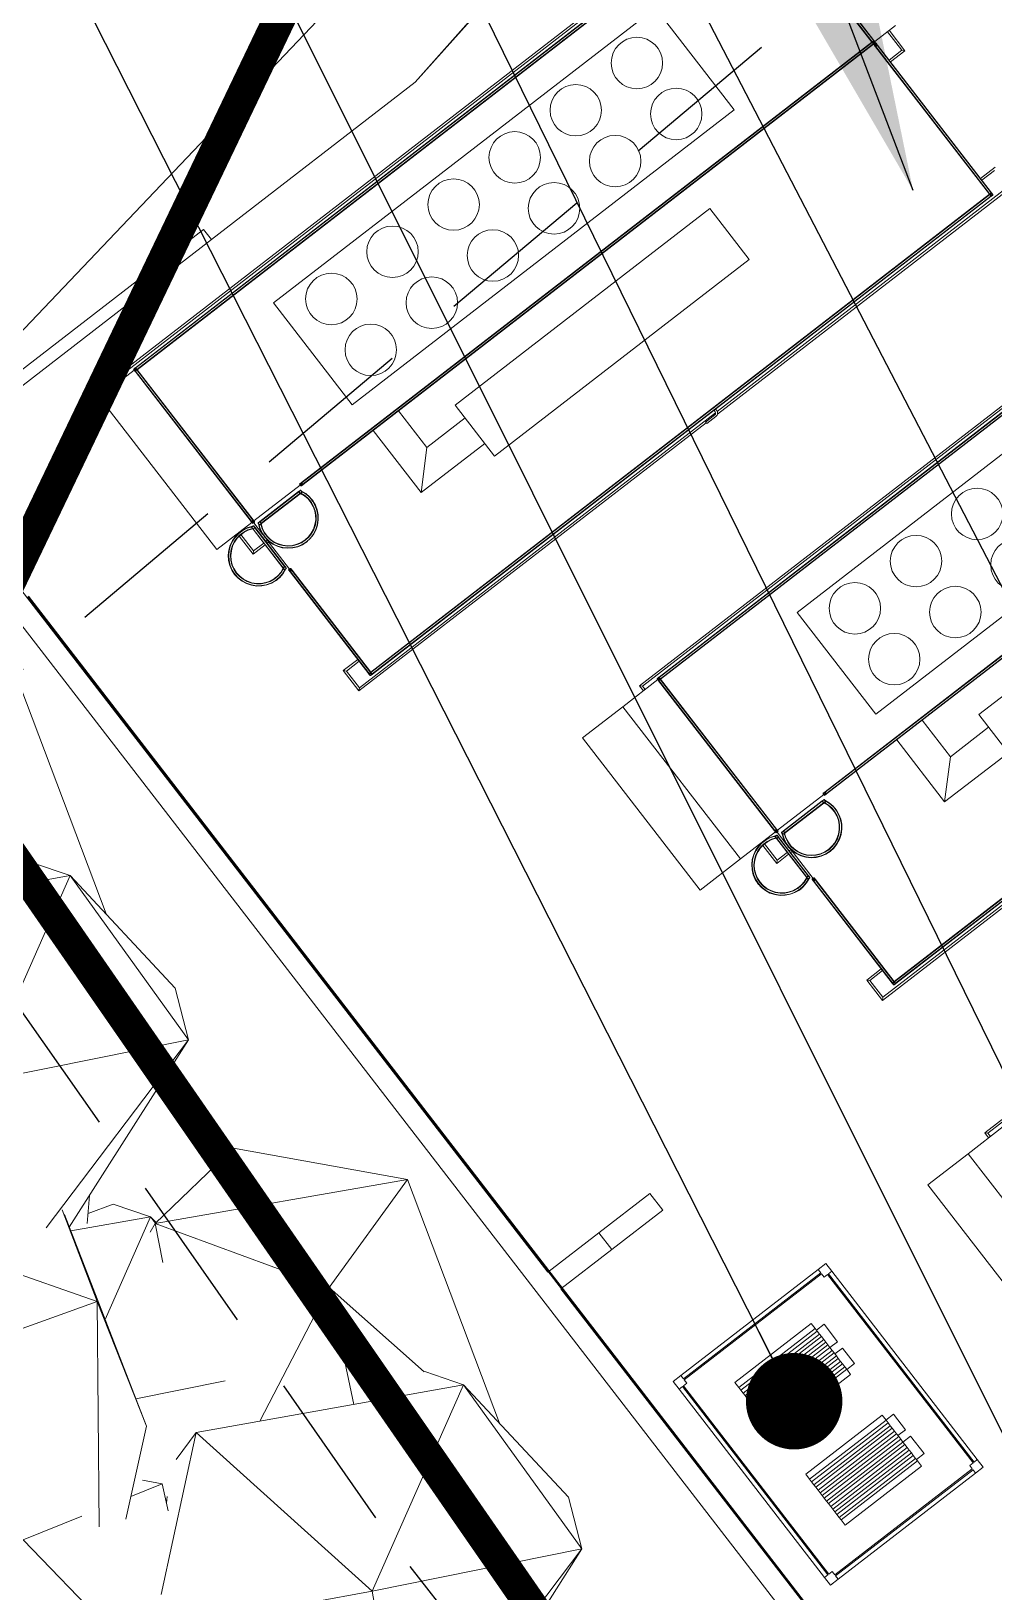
# Model space of a CAD drawing. Extents: x 380524 to 381571, y 430951 to 432014.
# Drawn here: x 380867.81 to 380882.77, y 431372.48 to 431396.74 of the extents above; entities that cross this region are included whole.
import ezdxf

# ---------------------------------------------------------------- set-up
doc = ezdxf.new("R2010")
doc.units = 0
doc.header["$LTSCALE"] = 5
doc.header["$MEASUREMENT"] = 0
doc.linetypes.add('DASHED', pattern=[0.75, 0.5, -0.25])
doc.layers.get('0').update_dxf_attribs({"linetype": 'CONTINUOUS'})
doc.layers.add('ETGAS BURNLEY BOUNDARY', color=1, linetype='CONTINUOUS', lineweight=50)
for name, color, linetype in [('G8010030', 8, 'CONTINUOUS'), ('G8010032', 8, 'DASHED'), ('PALIGLINIJA', 7, 'CONTINUOUS'), ('permit boundary', 80, 'CONTINUOUS')]:
    doc.layers.add(name, color=color, linetype=linetype)
doc.styles.get("Standard").update_dxf_attribs({"font": 'SIMPLEX.SHX'})
doc.dimstyles.new('SLDDIMSTYLE2', dxfattribs={"dimtxt": 0, "dimasz": 3.5, "dimexe": 0, "dimexo": 0.0625, "dimgap": 0, "dimtad": 0, "dimtih": 1, "dimtoh": 1, "dimdec": 0, "dimrnd": 1e-09, "dimzin": 0, "dimdsep": 46, "dimtxsty": 'Standard', "dimsah": 1, "dimcen": 0.09, "dimadec": 0, "dimazin": 0, "dimtfac": 3.5, "dimtdec": 0, "dimtofl": 0, "dimtmove": 0, "dimatfit": 3, "dimfxl": 1, "dimfrac": 2, "dimtolj": 1, "dimtzin": 0, "dimarcsym": 0})
doc.dimstyles.new('SLDDIMSTYLE3', dxfattribs={"dimtxt": 0, "dimasz": 1.5, "dimexe": 0, "dimexo": 0.0625, "dimgap": 0, "dimtad": 0, "dimtih": 1, "dimtoh": 1, "dimdec": 0, "dimrnd": 1e-09, "dimzin": 0, "dimdsep": 46, "dimtxsty": 'Standard', "dimblk1": 'DOT', "dimblk2": 'DOT', "dimsah": 1, "dimcen": 0.09, "dimadec": 0, "dimazin": 0, "dimtfac": 1.5, "dimtdec": 0, "dimtofl": 0, "dimtmove": 0, "dimatfit": 3, "dimldrblk": 'DOT', "dimfxl": 1, "dimfrac": 2, "dimtolj": 1, "dimtzin": 0, "dimarcsym": 0})

# ---------------------------------------------------------------- blocks, each defined once
blk = doc.blocks.new('_DOT')
at = {"color": 0, "linetype": 'ByBlock', "lineweight": -2}
blk.add_line((-0.5, 0), (-1, 0), dxfattribs=at)
at = {"color": 0, "linetype": 'ByBlock', "const_width": 0.5}
blk.add_lwpolyline([(-0.25, 0, 1), (0.25, 0, 1)], format="xyb", close=True, dxfattribs=at)

msp = doc.modelspace()

# ---------------------------------------------------------------- linework, layer by layer
at = {"color": 7, "linetype": 'Continuous', "lineweight": 15}
for p, q in [((380879.857, 431402.791), (380873.773, 431395.944)), ((380879.871, 431402.773), (380873.773, 431395.944)), ((380869.123, 431391.373), (380879.254, 431399.197)), ((380879.247, 431399.148), (380869.172, 431391.367)), ((380879.046, 431398.936), (380869.429, 431391.508)), ((380879.05, 431398.931), (380869.432, 431391.503)), ((380879.067, 431398.909), (380869.45, 431391.481)), ((380879.071, 431398.904), (380869.453, 431391.476)), ((380880.874, 431396.57), (380879.071, 431398.904)), ((380880.879, 431396.573), (380879.075, 431398.908)), ((380880.901, 431396.59), (380879.097, 431398.925)), ((380880.905, 431396.594), (380879.102, 431398.929)), ((380877.509, 431397.098), (380871.573, 431392.514)), ((380878.732, 431395.515), (380877.509, 431397.098)), ((380880.918, 431396.578), (380881.24, 431396.828)), ((380872.008, 431389.722), (380880.874, 431396.57)), ((380872.012, 431389.717), (380880.877, 431396.565)), ((380880.879, 431396.573), (380880.874, 431396.57)), ((380880.874, 431396.57), (380880.877, 431396.565)), ((380880.877, 431396.565), (380880.895, 431396.543)), ((380880.901, 431396.59), (380880.879, 431396.573)), ((380880.88, 431396.571), (380880.903, 431396.588)), ((380880.897, 431396.545), (380880.88, 431396.567)), ((380880.888, 431396.556), (380880.902, 431396.566)), ((380880.902, 431396.566), (380880.891, 431396.579)), ((380880.905, 431396.594), (380880.901, 431396.59)), ((380880.923, 431396.561), (380880.901, 431396.544)), ((380880.902, 431396.566), (380880.915, 431396.576)), ((380880.912, 431396.553), (380880.902, 431396.566)), ((380880.925, 431396.559), (380880.903, 431396.542)), ((380880.907, 431396.588), (380880.924, 431396.565)), ((380880.909, 431396.589), (380880.926, 431396.567)), ((380880.931, 431396.551), (380880.909, 431396.534)), ((380880.92, 431396.542), (380880.914, 431396.55)), ((380880.957, 431396.528), (380880.94, 431396.55)), ((380881.338, 431396.442), (380881.115, 431396.73)), ((380881.142, 431396.752), (380881.387, 431396.435)), ((380872.029, 431389.695), (380880.895, 431396.543)), ((380872.033, 431389.691), (380880.898, 431396.538)), ((380880.895, 431396.543), (380880.898, 431396.538)), ((380880.908, 431396.525), (380880.925, 431396.503)), ((380880.91, 431396.527), (380880.928, 431396.505)), ((380880.933, 431396.548), (380880.911, 431396.531)), ((380880.943, 431396.513), (380880.922, 431396.54)), ((380880.929, 431396.498), (380880.934, 431396.502)), ((380882.701, 431394.203), (380880.929, 431396.498)), ((380880.932, 431396.504), (380880.954, 431396.522)), ((380880.934, 431396.502), (380880.956, 431396.519)), ((380882.706, 431394.207), (380880.934, 431396.502)), ((380880.954, 431396.526), (380880.937, 431396.548)), ((380880.956, 431396.519), (380880.96, 431396.523)), ((380882.728, 431394.224), (380880.956, 431396.519)), ((380882.733, 431394.228), (380880.96, 431396.523)), ((380881.141, 431396.289), (380881.338, 431396.442)), ((380881.387, 431396.435), (380881.162, 431396.262)), ((380881.338, 431396.442), (380881.387, 431396.435)), ((380873.773, 431395.944), (380870.608, 431393.499)), ((380872.796, 431390.931), (380878.732, 431395.515)), ((380882.562, 431394.449), (380882.787, 431394.623)), ((380877.26, 431386.564), (380887.391, 431394.388)), ((380882.78, 431394.574), (380882.583, 431394.422)), ((380873.084, 431386.775), (380882.701, 431394.203)), ((380873.088, 431386.77), (380882.705, 431394.199)), ((380873.105, 431386.748), (380882.722, 431394.176)), ((380873.109, 431386.743), (380882.726, 431394.172)), ((380887.384, 431394.339), (380877.309, 431386.558)), ((380887.183, 431394.127), (380877.566, 431386.699)), ((380878.47, 431390.827), (380882.982, 431394.313)), ((380883.031, 431394.306), (380878.474, 431390.786)), ((380882.706, 431394.207), (380882.701, 431394.203)), ((380882.701, 431394.203), (380882.705, 431394.199)), ((380882.705, 431394.199), (380882.722, 431394.176)), ((380882.728, 431394.224), (380882.706, 431394.207)), ((380882.708, 431394.205), (380882.73, 431394.222)), ((380882.725, 431394.178), (380882.708, 431394.2)), ((380882.716, 431394.189), (380882.73, 431394.2)), ((380882.73, 431394.2), (380882.719, 431394.213)), ((380882.722, 431394.176), (380882.726, 431394.172)), ((380882.733, 431394.228), (380882.728, 431394.224)), ((380882.751, 431394.195), (380882.729, 431394.178)), ((380882.753, 431394.192), (380882.731, 431394.175)), ((380882.734, 431394.221), (380882.752, 431394.199)), ((380882.737, 431394.223), (380882.754, 431394.201)), ((380878.355, 431393.98), (380874.398, 431390.924)), ((380887.187, 431394.122), (380877.569, 431386.694)), ((380887.204, 431394.1), (380877.586, 431386.672)), ((380887.207, 431394.095), (380877.59, 431386.667)), ((380878.355, 431393.98), (380878.967, 431393.189)), ((380870.485, 431393.657), (380866.789, 431390.802)), ((380870.608, 431393.499), (380870.485, 431393.657)), ((380866.912, 431390.644), (380870.608, 431393.499)), ((380875.01, 431390.132), (380878.967, 431393.189)), ((380871.573, 431392.514), (380872.796, 431390.931)), ((380885.646, 431392.289), (380879.71, 431387.704)), ((380880.145, 431384.913), (380889.011, 431391.76)), ((380880.149, 431384.908), (380889.014, 431391.756)), ((380880.166, 431384.886), (380889.031, 431391.733)), ((380880.17, 431384.881), (380889.035, 431391.729)), ((380868.865, 431391.047), (380869.409, 431391.468)), ((380869.418, 431391.456), (380869.401, 431391.479)), ((380869.402, 431391.487), (380869.424, 431391.504)), ((380869.42, 431391.458), (380869.403, 431391.48)), ((380869.404, 431391.485), (380869.426, 431391.502)), ((380869.412, 431391.469), (380869.425, 431391.48)), ((380869.422, 431391.452), (380869.426, 431391.455)), ((380869.447, 431391.475), (380869.424, 431391.458)), ((380869.439, 431391.49), (380869.425, 431391.48)), ((380869.425, 431391.48), (380869.436, 431391.466)), ((380869.426, 431391.455), (380869.448, 431391.473)), ((380869.426, 431391.455), (380871.23, 431389.121)), ((380869.432, 431391.503), (380869.429, 431391.508)), ((380869.43, 431391.501), (380869.447, 431391.479)), ((380869.45, 431391.481), (380869.432, 431391.503)), ((380869.448, 431391.473), (380869.453, 431391.476)), ((380869.448, 431391.473), (380871.252, 431389.138)), ((380869.453, 431391.476), (380869.45, 431391.481)), ((380869.453, 431391.476), (380871.256, 431389.141)), ((380869.123, 431391.373), (380869.172, 431391.367)), ((380869.185, 431391.294), (380869.123, 431391.373)), ((380869.172, 431391.367), (380869.212, 431391.315)), ((380869.422, 431391.452), (380871.225, 431389.117)), ((380870.693, 431388.681), (380868.865, 431391.047)), ((380872.907, 431386.531), (380878.445, 431390.808)), ((380873.958, 431390.267), (380873.517, 431390.837)), ((380874.398, 431390.924), (380875.01, 431390.132)), ((380878.289, 431390.663), (380878.432, 431390.773)), ((380878.45, 431390.749), (380878.308, 431390.639)), ((380878.438, 431390.822), (380878.42, 431390.846)), ((380878.444, 431390.864), (380878.462, 431390.84)), ((380878.299, 431390.651), (380872.901, 431386.482)), ((380873.122, 431390.532), (380873.867, 431389.566)), ((380874.551, 431390.726), (380873.958, 431390.267)), ((380878.308, 431390.639), (380878.289, 431390.663)), ((380880.933, 431386.121), (380886.868, 431390.706)), ((380873.867, 431389.566), (380874.857, 431390.33)), ((380873.867, 431389.566), (380873.958, 431390.267)), ((380875.839, 431377.449), (380866.12, 431390.033)), ((380865.737, 431389.989), (380905.531, 431338.468)), ((380871.269, 431389.126), (380871.989, 431389.682)), ((380871.963, 431389.581), (380871.361, 431389.116)), ((380871.966, 431389.576), (380871.365, 431389.112)), ((380871.984, 431389.554), (380871.382, 431389.089)), ((380871.987, 431389.549), (380871.386, 431389.085)), ((380871.963, 431389.581), (380871.966, 431389.576)), ((380871.966, 431389.576), (380871.984, 431389.554)), ((380871.99, 431389.602), (380871.967, 431389.585)), ((380871.991, 431389.599), (380871.969, 431389.582)), ((380871.969, 431389.578), (380871.986, 431389.556)), ((380871.98, 431389.693), (380871.997, 431389.671)), ((380872.004, 431389.719), (380871.981, 431389.701)), ((380872.005, 431389.716), (380871.983, 431389.699)), ((380871.983, 431389.695), (380872, 431389.673)), ((380871.984, 431389.554), (380871.987, 431389.549)), ((380871.99, 431389.555), (380872.012, 431389.572)), ((380871.991, 431389.684), (380872.018, 431389.705)), ((380871.992, 431389.553), (380872.014, 431389.57)), ((380872.013, 431389.577), (380871.996, 431389.599)), ((380872.015, 431389.578), (380871.998, 431389.601)), ((380871.998, 431389.558), (380872.019, 431389.574)), ((380872.004, 431389.672), (380872.026, 431389.689)), ((380872.006, 431389.67), (380872.028, 431389.687)), ((380872.012, 431389.717), (380872.008, 431389.722)), ((380872.027, 431389.693), (380872.01, 431389.716)), ((380872.029, 431389.695), (380872.012, 431389.717)), ((380872.019, 431389.574), (380872.012, 431389.582)), ((380872.033, 431389.691), (380872.029, 431389.695)), ((380872.138, 431389.435), (380872.143, 431389.43)), ((380872.17, 431389.46), (380872.166, 431389.465)), ((380872.183, 431389.443), (380872.174, 431389.454)), ((380881.221, 431381.966), (380890.838, 431389.394)), ((380881.225, 431381.961), (380890.842, 431389.389)), ((380881.242, 431381.939), (380890.859, 431389.367)), ((380881.245, 431381.934), (380890.863, 431389.362)), ((380870.693, 431388.681), (380871.237, 431389.101)), ((380871.23, 431389.121), (380871.225, 431389.117)), ((380871.228, 431389.112), (380871.246, 431389.09)), ((380871.252, 431389.138), (380871.23, 431389.121)), ((380871.239, 431389.035), (380871.23, 431389.028)), ((380871.254, 431389.135), (380871.231, 431389.118)), ((380871.231, 431389.114), (380871.248, 431389.092)), ((380871.257, 431389.049), (380871.235, 431389.032)), ((380871.259, 431389.047), (380871.237, 431389.03)), ((380871.239, 431389.103), (380871.253, 431389.113)), ((380871.242, 431389.127), (380871.253, 431389.113)), ((380871.256, 431389.141), (380871.252, 431389.138)), ((380871.252, 431389.091), (380871.274, 431389.109)), ((380871.253, 431389.113), (380871.266, 431389.124)), ((380871.253, 431389.113), (380871.263, 431389.1)), ((380871.254, 431389.089), (380871.276, 431389.106)), ((380871.275, 431389.113), (380871.258, 431389.135)), ((380871.277, 431389.115), (380871.26, 431389.137)), ((380871.28, 431389.024), (380871.263, 431389.046)), ((380871.265, 431389.098), (380871.401, 431388.922)), ((380871.283, 431389.026), (380871.265, 431389.048)), ((380871.333, 431389.087), (380871.35, 431389.065)), ((380871.356, 431389.113), (380871.334, 431389.096)), ((380871.358, 431389.11), (380871.336, 431389.093)), ((380871.336, 431389.089), (380871.353, 431389.067)), ((380871.347, 431389.069), (380871.354, 431389.06)), ((380871.354, 431389.06), (380871.374, 431389.076)), ((380871.357, 431389.066), (380871.379, 431389.083)), ((380871.359, 431389.064), (380871.381, 431389.081)), ((380871.365, 431389.112), (380871.361, 431389.116)), ((380871.38, 431389.088), (380871.363, 431389.11)), ((380871.382, 431389.089), (380871.365, 431389.112)), ((380871.386, 431389.085), (380871.382, 431389.089)), ((380886.492, 431389.171), (380882.535, 431386.115)), ((380871.016, 431388.923), (380871.012, 431388.928)), ((380871.04, 431388.949), (380871.042, 431388.946)), ((380871.257, 431388.611), (380871.04, 431388.891)), ((380871.041, 431388.945), (380871.063, 431388.963)), ((380871.067, 431388.914), (380871.263, 431388.66)), ((380871.23, 431389.028), (380871.246, 431389.008)), ((380871.234, 431389.024), (380871.251, 431389.001)), ((380871.236, 431389.025), (380871.253, 431389.003)), ((380871.255, 431388.997), (380871.259, 431389)), ((380871.719, 431388.395), (380871.255, 431388.997)), ((380871.258, 431389.003), (380871.28, 431389.02)), ((380871.259, 431389), (380871.282, 431389.017)), ((380871.724, 431388.399), (380871.259, 431389)), ((380871.282, 431389.017), (380871.286, 431389.021)), ((380871.746, 431388.416), (380871.282, 431389.017)), ((380871.751, 431388.42), (380871.286, 431389.021)), ((380871.437, 431388.871), (380871.42, 431388.893)), ((380871.452, 431388.806), (380871.476, 431388.825)), ((380871.459, 431388.846), (380871.821, 431388.377)), ((380871.497, 431388.797), (380871.474, 431388.779)), ((380872.099, 431388.806), (380872.076, 431388.789)), ((380871.442, 431388.754), (380871.257, 431388.611)), ((380871.263, 431388.66), (380871.257, 431388.611)), ((380871.263, 431388.66), (380871.421, 431388.782)), ((380870.976, 431388.284), (380870.959, 431388.306)), ((380871.724, 431388.399), (380871.719, 431388.395)), ((380871.723, 431388.39), (380871.74, 431388.368)), ((380871.746, 431388.416), (380871.724, 431388.399)), ((380871.725, 431388.392), (380871.742, 431388.37)), ((380871.748, 431388.414), (380871.726, 431388.396)), ((380871.728, 431388.384), (380871.744, 431388.363)), ((380871.744, 431388.363), (380871.752, 431388.37)), ((380871.751, 431388.42), (380871.746, 431388.416)), ((380871.747, 431388.369), (380871.769, 431388.387)), ((380871.748, 431388.367), (380871.771, 431388.384)), ((380871.769, 431388.391), (380871.752, 431388.413)), ((380871.772, 431388.393), (380871.755, 431388.415)), ((380871.809, 431388.36), (380871.826, 431388.338)), ((380871.832, 431388.386), (380871.81, 431388.369)), ((380871.834, 431388.384), (380871.812, 431388.366)), ((380871.812, 431388.362), (380871.829, 431388.34)), ((380871.823, 431388.375), (380871.844, 431388.348)), ((380871.83, 431388.334), (380871.835, 431388.337)), ((380871.83, 431388.334), (380873.052, 431386.751)), ((380871.833, 431388.34), (380871.855, 431388.357)), ((380871.835, 431388.337), (380871.857, 431388.354)), ((380871.835, 431388.337), (380873.057, 431386.754)), ((380871.856, 431388.361), (380871.838, 431388.383)), ((380871.858, 431388.363), (380871.841, 431388.385)), ((380871.857, 431388.354), (380871.862, 431388.358)), ((380871.857, 431388.354), (380873.079, 431386.771)), ((380871.862, 431388.358), (380873.084, 431386.775)), ((380871.605, 431388.244), (380871.6, 431388.24)), ((380871.613, 431388.199), (380871.624, 431388.208)), ((380871.63, 431388.212), (380871.635, 431388.216)), ((380879.71, 431387.704), (380880.933, 431386.121)), ((380882.627, 431379.615), (380892.757, 431387.439)), ((380892.751, 431387.39), (380882.676, 431379.609)), ((380872.657, 431386.799), (380872.881, 431386.972)), ((380872.903, 431386.945), (380872.706, 431386.792)), ((380868.97, 431383.016), (380867.541, 431386.804)), ((380872.657, 431386.799), (380872.706, 431386.792)), ((380872.901, 431386.482), (380872.657, 431386.799)), ((380872.706, 431386.792), (380872.907, 431386.531)), ((380873.057, 431386.754), (380873.052, 431386.751)), ((380873.073, 431386.724), (380873.056, 431386.746)), ((380873.079, 431386.771), (380873.057, 431386.754)), ((380873.076, 431386.726), (380873.058, 431386.748)), ((380873.059, 431386.752), (380873.081, 431386.769)), ((380873.07, 431386.761), (380873.081, 431386.747)), ((380873.084, 431386.775), (380873.079, 431386.771)), ((380873.102, 431386.742), (380873.08, 431386.725)), ((380873.081, 431386.747), (380873.094, 431386.757)), ((380873.104, 431386.74), (380873.082, 431386.723)), ((380873.088, 431386.77), (380873.084, 431386.775)), ((380873.085, 431386.769), (380873.103, 431386.746)), ((380873.105, 431386.748), (380873.088, 431386.77)), ((380873.109, 431386.743), (380873.105, 431386.748)), ((380877.002, 431386.238), (380877.546, 431386.658)), ((380877.555, 431386.647), (380877.538, 431386.669)), ((380877.539, 431386.678), (380877.561, 431386.695)), ((380877.557, 431386.649), (380877.54, 431386.671)), ((380877.541, 431386.675), (380877.563, 431386.693)), ((380877.549, 431386.66), (380877.562, 431386.671)), ((380877.558, 431386.642), (380877.563, 431386.646)), ((380877.558, 431386.642), (380879.362, 431384.308)), ((380877.584, 431386.666), (380877.561, 431386.649)), ((380877.575, 431386.681), (380877.562, 431386.671)), ((380877.562, 431386.671), (380877.572, 431386.657)), ((380877.563, 431386.646), (380877.585, 431386.663)), ((380877.563, 431386.646), (380879.366, 431384.311)), ((380877.569, 431386.694), (380877.566, 431386.699)), ((380877.567, 431386.692), (380877.584, 431386.67)), ((380877.586, 431386.672), (380877.569, 431386.694)), ((380877.585, 431386.663), (380877.59, 431386.667)), ((380877.585, 431386.663), (380879.389, 431384.329)), ((380877.59, 431386.667), (380877.586, 431386.672)), ((380877.59, 431386.667), (380879.393, 431384.332)), ((380872.907, 431386.531), (380872.901, 431386.482)), ((380877.26, 431386.564), (380877.309, 431386.558)), ((380877.321, 431386.485), (380877.26, 431386.564)), ((380877.309, 431386.558), (380877.349, 431386.506)), ((380876.375, 431385.754), (380877.002, 431386.238)), ((380878.83, 431383.872), (380877.002, 431386.238)), ((380881.044, 431381.722), (380886.582, 431385.999)), ((380882.094, 431385.458), (380881.654, 431386.028)), ((380882.688, 431385.917), (380882.094, 431385.458)), ((380882.535, 431386.115), (380883.146, 431385.323)), ((380878.203, 431383.387), (380876.375, 431385.754)), ((380886.435, 431385.842), (380881.038, 431381.673)), ((380881.259, 431385.722), (380882.004, 431384.757)), ((380882.004, 431384.757), (380882.994, 431385.521)), ((380882.004, 431384.757), (380882.094, 431385.458)), ((380880.14, 431384.909), (380880.118, 431384.892)), ((380880.142, 431384.907), (380880.12, 431384.89)), ((380880.149, 431384.908), (380880.145, 431384.913)), ((380880.164, 431384.884), (380880.146, 431384.906)), ((380880.166, 431384.886), (380880.149, 431384.908)), ((380879.406, 431384.316), (380880.126, 431384.873)), ((380880.1, 431384.772), (380879.498, 431384.307)), ((380880.103, 431384.767), (380879.502, 431384.302)), ((380880.12, 431384.745), (380879.519, 431384.28)), ((380880.124, 431384.74), (380879.523, 431384.275)), ((380880.1, 431384.772), (380880.103, 431384.767)), ((380880.103, 431384.767), (380880.12, 431384.745)), ((380880.127, 431384.792), (380880.104, 431384.775)), ((380880.128, 431384.79), (380880.106, 431384.773)), ((380880.106, 431384.769), (380880.123, 431384.747)), ((380880.117, 431384.884), (380880.134, 431384.862)), ((380880.12, 431384.886), (380880.137, 431384.863)), ((380880.12, 431384.745), (380880.124, 431384.74)), ((380880.127, 431384.746), (380880.149, 431384.763)), ((380880.128, 431384.875), (380880.155, 431384.895)), ((380880.129, 431384.744), (380880.151, 431384.761)), ((380880.15, 431384.767), (380880.133, 431384.789)), ((380880.152, 431384.769), (380880.135, 431384.791)), ((380880.135, 431384.749), (380880.156, 431384.764)), ((380880.141, 431384.863), (380880.163, 431384.88)), ((380880.143, 431384.861), (380880.165, 431384.878)), ((380880.156, 431384.764), (380880.149, 431384.773)), ((380880.17, 431384.881), (380880.166, 431384.886)), ((380880.275, 431384.626), (380880.28, 431384.62)), ((380880.307, 431384.651), (380880.303, 431384.656)), ((380880.32, 431384.634), (380880.311, 431384.645)), ((380878.83, 431383.872), (380879.374, 431384.292)), ((380879.366, 431384.311), (380879.362, 431384.308)), ((380879.365, 431384.303), (380879.382, 431384.281)), ((380879.389, 431384.329), (380879.366, 431384.311)), ((380879.376, 431384.226), (380879.367, 431384.219)), ((380879.367, 431384.219), (380879.383, 431384.199)), ((380879.39, 431384.326), (380879.368, 431384.309)), ((380879.368, 431384.305), (380879.385, 431384.283)), ((380879.371, 431384.214), (380879.388, 431384.192)), ((380879.394, 431384.24), (380879.372, 431384.223)), ((380879.373, 431384.216), (380879.39, 431384.194)), ((380879.396, 431384.237), (380879.374, 431384.22)), ((380879.376, 431384.294), (380879.39, 431384.304)), ((380879.379, 431384.318), (380879.39, 431384.304)), ((380879.393, 431384.332), (380879.389, 431384.329)), ((380879.389, 431384.282), (380879.411, 431384.299)), ((380879.39, 431384.304), (380879.403, 431384.315)), ((380879.39, 431384.304), (380879.4, 431384.291)), ((380879.391, 431384.28), (380879.413, 431384.297)), ((380879.392, 431384.187), (380879.396, 431384.191)), ((380879.856, 431383.586), (380879.392, 431384.187)), ((380879.394, 431384.193), (380879.417, 431384.211)), ((380879.412, 431384.304), (380879.395, 431384.326)), ((380879.396, 431384.191), (380879.418, 431384.208)), ((380879.861, 431383.59), (380879.396, 431384.191)), ((380879.414, 431384.305), (380879.397, 431384.327)), ((380879.417, 431384.215), (380879.4, 431384.237)), ((380879.402, 431384.288), (380879.538, 431384.112)), ((380879.42, 431384.217), (380879.402, 431384.239)), ((380879.418, 431384.208), (380879.423, 431384.212)), ((380879.883, 431383.607), (380879.418, 431384.208)), ((380879.888, 431383.61), (380879.423, 431384.212)), ((380879.47, 431384.278), (380879.487, 431384.256)), ((380879.493, 431384.303), (380879.471, 431384.286)), ((380879.495, 431384.301), (380879.473, 431384.284)), ((380879.473, 431384.28), (380879.49, 431384.258)), ((380879.484, 431384.26), (380879.491, 431384.251)), ((380879.491, 431384.251), (380879.511, 431384.267)), ((380879.494, 431384.257), (380879.516, 431384.274)), ((380879.496, 431384.255), (380879.518, 431384.272)), ((380879.502, 431384.302), (380879.498, 431384.307)), ((380879.517, 431384.278), (380879.499, 431384.3)), ((380879.519, 431384.28), (380879.502, 431384.302)), ((380879.523, 431384.275), (380879.519, 431384.28)), ((380879.153, 431384.114), (380879.149, 431384.118)), ((380879.177, 431384.14), (380879.179, 431384.137)), ((380879.394, 431383.802), (380879.177, 431384.082)), ((380879.178, 431384.136), (380879.2, 431384.153)), ((380879.204, 431384.105), (380879.4, 431383.851)), ((380879.579, 431383.945), (380879.394, 431383.802)), ((380879.4, 431383.851), (380879.557, 431383.973)), ((380879.574, 431384.062), (380879.557, 431384.084)), ((380879.589, 431383.997), (380879.613, 431384.015)), ((380879.596, 431384.037), (380879.958, 431383.568)), ((380879.634, 431383.988), (380879.611, 431383.969)), ((380880.236, 431383.997), (380880.213, 431383.98)), ((380867.811, 431383.815), (380868.414, 431383.612)), ((380878.203, 431383.387), (380878.83, 431383.872)), ((380879.4, 431383.851), (380879.394, 431383.802)), ((380868.414, 431383.612), (380864.261, 431382.868)), ((380868.414, 431383.612), (380866.993, 431380.403)), ((380868.414, 431383.612), (380870.254, 431381.058)), ((380870.046, 431381.864), (380868.414, 431383.612)), ((380879.113, 431383.474), (380879.096, 431383.497)), ((380879.861, 431383.59), (380879.856, 431383.586)), ((380879.86, 431383.581), (380879.877, 431383.559)), ((380879.883, 431383.607), (380879.861, 431383.59)), ((380879.862, 431383.583), (380879.879, 431383.561)), ((380879.885, 431383.604), (380879.863, 431383.587)), ((380879.865, 431383.575), (380879.881, 431383.554)), ((380879.881, 431383.554), (380879.889, 431383.561)), ((380879.888, 431383.61), (380879.883, 431383.607)), ((380879.883, 431383.56), (380879.906, 431383.577)), ((380879.885, 431383.558), (380879.907, 431383.575)), ((380879.906, 431383.582), (380879.889, 431383.604)), ((380879.909, 431383.583), (380879.891, 431383.606)), ((380879.946, 431383.551), (380879.963, 431383.529)), ((380879.969, 431383.577), (380879.947, 431383.56)), ((380879.948, 431383.553), (380879.966, 431383.531)), ((380879.971, 431383.574), (380879.949, 431383.557)), ((380879.96, 431383.566), (380879.981, 431383.539)), ((380879.967, 431383.524), (380879.972, 431383.528)), ((380879.967, 431383.524), (380881.189, 431381.941)), ((380879.97, 431383.53), (380879.992, 431383.547)), ((380879.972, 431383.528), (380879.994, 431383.545)), ((380879.972, 431383.528), (380881.194, 431381.945)), ((380879.992, 431383.552), (380879.975, 431383.574)), ((380879.995, 431383.553), (380879.978, 431383.576)), ((380879.994, 431383.545), (380879.999, 431383.549)), ((380879.994, 431383.545), (380881.216, 431381.962)), ((380879.999, 431383.549), (380881.221, 431381.966)), ((380879.742, 431383.435), (380879.737, 431383.43)), ((380879.75, 431383.39), (380879.761, 431383.399)), ((380879.767, 431383.403), (380879.772, 431383.407)), ((380880.793, 431381.989), (380881.018, 431382.163)), ((380881.04, 431382.135), (380880.843, 431381.983)), ((380870.046, 431381.864), (380870.254, 431381.058)), ((380880.793, 431381.989), (380880.843, 431381.983)), ((380881.038, 431381.673), (380880.793, 431381.989)), ((380880.843, 431381.983), (380881.044, 431381.722)), ((380881.194, 431381.945), (380881.189, 431381.941)), ((380881.21, 431381.915), (380881.193, 431381.937)), ((380881.216, 431381.962), (380881.194, 431381.945)), ((380881.213, 431381.916), (380881.195, 431381.939)), ((380881.196, 431381.943), (380881.218, 431381.96)), ((380881.207, 431381.951), (380881.217, 431381.938)), ((380881.221, 431381.966), (380881.216, 431381.962)), ((380881.217, 431381.938), (380881.231, 431381.948)), ((380881.239, 431381.933), (380881.217, 431381.916)), ((380881.241, 431381.931), (380881.219, 431381.913)), ((380881.225, 431381.961), (380881.221, 431381.966)), ((380881.222, 431381.959), (380881.239, 431381.937)), ((380881.242, 431381.939), (380881.225, 431381.961)), ((380881.245, 431381.934), (380881.242, 431381.939)), ((380881.044, 431381.722), (380881.038, 431381.673)), ((380866.993, 431380.403), (380870.254, 431381.058)), ((380870.254, 431381.058), (380868.038, 431378.135)), ((380870.254, 431381.058), (380868.399, 431378.149)), ((380882.369, 431379.289), (380882.913, 431379.71)), ((380882.627, 431379.615), (380882.676, 431379.609)), ((380882.688, 431379.536), (380882.627, 431379.615)), ((380882.676, 431379.609), (380882.716, 431379.557)), ((380869.735, 431378.205), (380870.953, 431379.373)), ((380870.953, 431379.373), (380873.654, 431378.89)), ((380881.742, 431378.805), (380882.369, 431379.289)), ((380884.197, 431376.923), (380882.369, 431379.289)), ((380873.654, 431378.89), (380869.735, 431378.205)), ((380873.654, 431378.89), (380872.437, 431377.208)), ((380875.083, 431375.101), (380873.654, 431378.89)), ((380868.679, 431378.203), (380868.711, 431378.639)), ((380877.422, 431378.672), (380876.631, 431378.06)), ((380877.422, 431378.672), (380877.624, 431378.411)), ((380883.57, 431376.439), (380881.742, 431378.805)), ((380868.831, 431376.994), (380868.29, 431378.416)), ((380869.083, 431378.505), (380868.69, 431378.357)), ((380869.083, 431378.505), (380869.663, 431378.31)), ((380871.111, 431378.377), (380871.125, 431378.431)), ((380871.115, 431378.393), (380871.125, 431378.432)), ((380871.134, 431378.43), (380871.122, 431378.377)), ((380871.125, 431378.432), (380871.125, 431378.431)), ((380871.125, 431378.432), (380871.134, 431378.43)), ((380871.125, 431378.431), (380871.134, 431378.43)), ((380871.139, 431378.422), (380871.129, 431378.376)), ((380871.133, 431378.392), (380871.14, 431378.423)), ((380871.134, 431378.43), (380871.134, 431378.43)), ((380871.139, 431378.422), (380871.134, 431378.43)), ((380871.135, 431378.429), (380871.14, 431378.423)), ((380871.14, 431378.423), (380871.139, 431378.422)), ((380876.833, 431377.799), (380877.624, 431378.411)), ((380869.6, 431375.054), (380868.324, 431378.342)), ((380869.663, 431378.31), (380868.423, 431378.088)), ((380869.663, 431378.31), (380868.956, 431376.714)), ((380869.655, 431378.069), (380869.735, 431378.205)), ((380869.663, 431378.31), (380869.737, 431378.207)), ((380869.749, 431378.218), (380869.663, 431378.31)), ((380872.437, 431377.208), (380869.735, 431378.205)), ((380869.851, 431377.597), (380869.735, 431378.205)), ((380868.831, 431376.994), (380865.789, 431378.049)), ((380876.631, 431378.06), (380875.839, 431377.449)), ((380876.631, 431378.06), (380876.833, 431377.799)), ((380876.041, 431377.188), (380876.833, 431377.799)), ((380880.04, 431377.491), (380877.903, 431375.84)), ((380877.943, 431375.789), (380880.08, 431377.439)), ((380877.955, 431375.773), (380880.092, 431377.423)), ((380880.159, 431377.582), (380880.04, 431377.491)), ((380880.04, 431377.491), (380880.08, 431377.439)), ((380880.092, 431377.423), (380880.132, 431377.372)), ((380880.132, 431377.372), (380880.183, 431377.412)), ((380880.251, 431377.464), (380880.159, 431377.582)), ((380880.183, 431377.412), (380882.445, 431374.483)), ((380880.199, 431377.424), (380880.251, 431377.464)), ((380880.199, 431377.424), (380882.461, 431374.496)), ((380882.512, 431374.535), (380880.251, 431377.464)), ((380872.437, 431377.208), (380871.359, 431375.13)), ((380873.916, 431375.896), (380872.437, 431377.208)), ((380872.819, 431375.392), (380872.437, 431377.208)), ((380881.787, 431369.749), (380876.041, 431377.188)), ((380868.831, 431376.994), (380865.087, 431375.639)), ((380868.862, 431373.489), (380868.831, 431376.994)), ((380869.6, 431375.054), (380868.831, 431376.994)), ((380878.745, 431375.732), (380879.932, 431376.649)), ((380878.806, 431375.653), (380879.993, 431376.57)), ((380880.024, 431376.53), (380878.837, 431375.613)), ((380878.872, 431375.568), (380880.059, 431376.485)), ((380880.089, 431376.446), (380878.902, 431375.529)), ((380879.932, 431376.649), (380879.993, 431376.57)), ((380879.993, 431376.57), (380880.024, 431376.53)), ((380880.129, 431376.639), (380880.011, 431376.548)), ((380880.024, 431376.53), (380880.059, 431376.485)), ((380880.059, 431376.485), (380880.089, 431376.446)), ((380880.089, 431376.446), (380880.124, 431376.4)), ((380880.339, 431376.367), (380880.129, 431376.639)), ((380878.937, 431375.483), (380880.124, 431376.4)), ((380880.155, 431376.361), (380878.968, 431375.444)), ((380879.003, 431375.399), (380880.19, 431376.316)), ((380880.22, 431376.276), (380879.033, 431375.359)), ((380879.068, 431375.314), (380880.255, 431376.231)), ((380880.286, 431376.191), (380879.099, 431375.274)), ((380880.124, 431376.4), (380880.155, 431376.361)), ((380880.155, 431376.361), (380880.19, 431376.316)), ((380880.19, 431376.316), (380880.22, 431376.276)), ((380880.22, 431376.276), (380880.255, 431376.231)), ((380880.339, 431376.367), (380880.221, 431376.276)), ((380880.255, 431376.231), (380880.286, 431376.191)), ((380880.286, 431376.191), (380880.321, 431376.146)), ((380880.416, 431376.268), (380880.297, 431376.176)), ((380880.603, 431376.026), (380880.416, 431376.268)), ((380879.134, 431375.229), (380880.321, 431376.146)), ((380880.351, 431376.106), (380879.164, 431375.19)), ((380879.199, 431375.144), (380880.386, 431376.061)), ((380880.417, 431376.022), (380879.23, 431375.105)), ((380879.265, 431375.059), (380880.452, 431375.976)), ((380880.482, 431375.937), (380879.295, 431375.02)), ((380880.321, 431376.146), (380880.351, 431376.106)), ((380880.351, 431376.106), (380880.386, 431376.061)), ((380880.386, 431376.061), (380880.417, 431376.022)), ((380880.417, 431376.022), (380880.452, 431375.976)), ((380880.452, 431375.976), (380880.482, 431375.937)), ((380880.482, 431375.937), (380880.543, 431375.858)), ((380880.603, 431376.026), (380880.484, 431375.935)), ((380869.435, 431375.48), (380870.819, 431375.758)), ((380874.527, 431375.698), (380870.373, 431374.953)), ((380874.527, 431375.698), (380873.105, 431372.488)), ((380873.923, 431375.901), (380874.527, 431375.698)), ((380874.527, 431375.698), (380876.366, 431373.144)), ((380876.158, 431373.95), (380874.527, 431375.698)), ((380877.903, 431375.84), (380877.785, 431375.749)), ((380877.785, 431375.749), (380877.876, 431375.63)), ((380877.943, 431375.789), (380877.903, 431375.84)), ((380877.944, 431375.682), (380877.995, 431375.722)), ((380877.995, 431375.722), (380877.955, 431375.773)), ((380878.806, 431375.653), (380878.745, 431375.732)), ((380880.543, 431375.858), (380879.356, 431374.941)), ((380877.876, 431375.63), (380877.928, 431375.67)), ((380877.876, 431375.63), (380880.138, 431372.702)), ((380877.928, 431375.67), (380880.19, 431372.741)), ((380877.944, 431375.682), (380880.205, 431372.754)), ((380878.837, 431375.613), (380878.806, 431375.653)), ((380878.872, 431375.568), (380878.837, 431375.613)), ((380878.902, 431375.529), (380878.872, 431375.568)), ((380878.937, 431375.483), (380878.902, 431375.529)), ((380878.968, 431375.444), (380878.937, 431375.483)), ((380879.003, 431375.399), (380878.968, 431375.444)), ((380879.033, 431375.359), (380879.003, 431375.399)), ((380879.068, 431375.314), (380879.033, 431375.359)), ((380879.099, 431375.274), (380879.068, 431375.314)), ((380879.134, 431375.229), (380879.099, 431375.274)), ((380879.164, 431375.19), (380879.134, 431375.229)), ((380881.032, 431375.225), (380879.845, 431374.308)), ((380881.094, 431375.145), (380881.032, 431375.225)), ((380881.211, 431375.239), (380881.092, 431375.147)), ((380881.211, 431375.239), (380881.397, 431374.998)), ((380869.279, 431373.609), (380869.6, 431375.054)), ((380879.199, 431375.144), (380879.164, 431375.19)), ((380879.23, 431375.105), (380879.199, 431375.144)), ((380879.265, 431375.059), (380879.23, 431375.105)), ((380879.295, 431375.02), (380879.265, 431375.059)), ((380879.356, 431374.941), (380879.295, 431375.02)), ((380881.094, 431375.145), (380879.906, 431374.228)), ((380879.937, 431374.189), (380881.124, 431375.106)), ((380881.159, 431375.061), (380879.972, 431374.144)), ((380880.003, 431374.104), (380881.19, 431375.021)), ((380881.225, 431374.976), (380880.037, 431374.059)), ((380881.124, 431375.106), (380881.094, 431375.145)), ((380881.159, 431375.061), (380881.124, 431375.106)), ((380881.19, 431375.021), (380881.159, 431375.061)), ((380881.225, 431374.976), (380881.19, 431375.021)), ((380881.255, 431374.936), (380881.225, 431374.976)), ((380881.397, 431374.998), (380881.278, 431374.906)), ((380870.373, 431374.953), (380869.826, 431372.435)), ((380870.06, 431374.535), (380870.373, 431374.953)), ((380870.373, 431374.953), (380873.105, 431372.488)), ((380880.068, 431374.019), (380881.255, 431374.936)), ((380881.29, 431374.891), (380880.103, 431373.974)), ((380880.134, 431373.935), (380881.321, 431374.851)), ((380881.356, 431374.806), (380880.168, 431373.889)), ((380880.199, 431373.85), (380881.386, 431374.767)), ((380881.421, 431374.721), (380880.234, 431373.805)), ((380881.29, 431374.891), (380881.255, 431374.936)), ((380881.321, 431374.851), (380881.29, 431374.891)), ((380881.356, 431374.806), (380881.321, 431374.851)), ((380881.474, 431374.898), (380881.355, 431374.807)), ((380881.386, 431374.767), (380881.356, 431374.806)), ((380881.421, 431374.721), (380881.386, 431374.767)), ((380881.452, 431374.682), (380881.421, 431374.721)), ((380881.474, 431374.898), (380881.684, 431374.626)), ((380880.265, 431373.765), (380881.452, 431374.682)), ((380881.487, 431374.637), (380880.299, 431373.72)), ((380880.33, 431373.68), (380881.517, 431374.597)), ((380881.552, 431374.552), (380880.365, 431373.635)), ((380880.396, 431373.595), (380881.583, 431374.512)), ((380881.487, 431374.637), (380881.452, 431374.682)), ((380881.517, 431374.597), (380881.487, 431374.637)), ((380881.552, 431374.552), (380881.517, 431374.597)), ((380881.583, 431374.512), (380881.552, 431374.552)), ((380881.684, 431374.626), (380881.565, 431374.535)), ((380881.644, 431374.433), (380881.583, 431374.512)), ((380882.445, 431374.483), (380882.394, 431374.444)), ((380882.512, 431374.535), (380882.461, 431374.496)), ((380882.604, 431374.417), (380882.512, 431374.535)), ((380879.845, 431374.308), (380879.906, 431374.228)), ((380880.297, 431372.742), (380882.433, 431374.392)), ((380880.309, 431372.726), (380882.446, 431374.376)), ((380880.349, 431372.675), (380882.485, 431374.325)), ((380880.457, 431373.516), (380881.644, 431374.433)), ((380882.394, 431374.444), (380882.433, 431374.392)), ((380882.446, 431374.376), (380882.485, 431374.325)), ((380882.485, 431374.325), (380882.604, 431374.417)), ((380869.357, 431373.96), (380869.842, 431374.155)), ((380869.535, 431374.212), (380869.842, 431374.155)), ((380869.842, 431374.155), (380869.938, 431373.738)), ((380879.906, 431374.228), (380879.937, 431374.189)), ((380879.937, 431374.189), (380879.972, 431374.144)), ((380879.972, 431374.144), (380880.003, 431374.104)), ((380880.003, 431374.104), (380880.037, 431374.059)), ((380880.037, 431374.059), (380880.068, 431374.019)), ((380880.068, 431374.019), (380880.103, 431373.974)), ((380869.916, 431373.9), (380869.904, 431373.885)), ((380869.912, 431373.859), (380869.91, 431373.859)), ((380869.911, 431373.855), (380869.922, 431373.961)), ((380876.158, 431373.95), (380876.366, 431373.144)), ((380880.103, 431373.974), (380880.134, 431373.935)), ((380880.134, 431373.935), (380880.168, 431373.889)), ((380880.168, 431373.889), (380880.199, 431373.85)), ((380880.199, 431373.85), (380880.234, 431373.805)), ((380880.234, 431373.805), (380880.265, 431373.765)), ((380880.265, 431373.765), (380880.299, 431373.72)), ((380867.681, 431373.286), (380868.596, 431373.654)), ((380880.299, 431373.72), (380880.33, 431373.68)), ((380880.33, 431373.68), (380880.365, 431373.635)), ((380880.365, 431373.635), (380880.396, 431373.595)), ((380880.396, 431373.595), (380880.457, 431373.516)), ((380867.681, 431373.286), (380870.784, 431370.079)), ((380873.105, 431372.488), (380876.366, 431373.144)), ((380876.366, 431373.144), (380874.151, 431370.221)), ((380876.366, 431373.144), (380874.512, 431370.235)), ((380880.257, 431372.793), (380880.205, 431372.754)), ((380880.297, 431372.742), (380880.257, 431372.793)), ((380880.19, 431372.741), (380880.138, 431372.702)), ((380880.138, 431372.702), (380880.23, 431372.583)), ((380880.23, 431372.583), (380880.349, 431372.675)), ((380880.349, 431372.675), (380880.309, 431372.726)), ((380873.105, 431372.488), (380870.17, 431371.951)), ((380873.105, 431372.488), (380873.548, 431370.068))]:
    msp.add_line(p, q, dxfattribs=at)
at = {"color": 7, "linetype": 'Continuous', "lineweight": 15, "flags": 128}
for points in [[(380872.166, 431389.465), (380872.165, 431389.466), (380872.165, 431389.466)], [(380872.184, 431389.441), (380872.184, 431389.442), (380872.183, 431389.443)], [(380871.04, 431388.944), (380871.04, 431388.945), (380871.041, 431388.945)], [(380871.063, 431388.963), (380871.064, 431388.963), (380871.065, 431388.963)], [(380871.42, 431388.893), (380871.419, 431388.894), (380871.419, 431388.895)], [(380871.438, 431388.87), (380871.438, 431388.87), (380871.437, 431388.871)], [(380872.076, 431388.789), (380872.075, 431388.788), (380872.075, 431388.788)], [(380872.1, 431388.807), (380872.099, 431388.807), (380872.099, 431388.806)], [(380870.959, 431388.306), (380870.958, 431388.307), (380870.958, 431388.307)], [(380870.977, 431388.282), (380870.977, 431388.283), (380870.976, 431388.284)], [(380871.611, 431388.198), (380871.612, 431388.199), (380871.613, 431388.199)], [(380871.635, 431388.216), (380871.636, 431388.217), (380871.636, 431388.217)], [(380880.303, 431384.656), (380880.302, 431384.657), (380880.302, 431384.657)], [(380880.321, 431384.632), (380880.32, 431384.633), (380880.32, 431384.634)], [(380879.177, 431384.135), (380879.177, 431384.135), (380879.178, 431384.136)], [(380879.2, 431384.153), (380879.201, 431384.154), (380879.202, 431384.154)], [(380879.557, 431384.084), (380879.556, 431384.085), (380879.556, 431384.086)], [(380879.575, 431384.061), (380879.575, 431384.061), (380879.574, 431384.062)], [(380880.213, 431383.98), (380880.212, 431383.979), (380880.212, 431383.979)], [(380880.237, 431383.998), (380880.236, 431383.998), (380880.236, 431383.997)], [(380879.096, 431383.497), (380879.095, 431383.498), (380879.095, 431383.498)], [(380879.114, 431383.473), (380879.114, 431383.474), (380879.113, 431383.474)], [(380879.748, 431383.389), (380879.749, 431383.389), (380879.75, 431383.39)], [(380879.772, 431383.407), (380879.773, 431383.408), (380879.773, 431383.408)]]:
    msp.add_lwpolyline(points, dxfattribs=at)
at = {"color": 7, "linetype": 'Continuous', "lineweight": 15}
for centre in [(380877.221, 431396.244), (380876.271, 431395.51), (380877.832, 431395.452), (380875.322, 431394.777), (380876.883, 431394.719), (380874.372, 431394.043), (380875.933, 431393.985), (380873.422, 431393.31), (380874.983, 431393.252), (380872.472, 431392.576), (380874.033, 431392.518), (380873.084, 431391.785), (380882.509, 431389.234), (380881.559, 431388.501), (380883.12, 431388.443), (380880.609, 431387.767), (380882.17, 431387.709), (380881.221, 431386.976)]:
    msp.add_circle(centre, 0.4, dxfattribs=at)
for centre, radius, start, end in [((380880.882, 431396.569), 0.006, 127.6814, 217.6814), ((380880.882, 431396.569), 0.003, 127.6814, 217.6814), ((380880.904, 431396.586), 0.006, 37.6814, 127.6814), ((380880.904, 431396.586), 0.003, 37.6814, 127.6814), ((380880.921, 431396.564), 0.003, 307.6814, 37.6814), ((380880.921, 431396.564), 0.006, 307.6814, 37.6814), ((380880.935, 431396.546), 0.006, 37.6814, 127.6814), ((380880.935, 431396.546), 0.003, 37.6814, 127.6814), ((380880.899, 431396.546), 0.006, 217.6814, 307.6814), ((380880.899, 431396.546), 0.003, 217.6814, 307.6814), ((380880.913, 431396.529), 0.006, 127.6814, 217.6814), ((380880.913, 431396.529), 0.003, 127.6814, 217.6814), ((380880.93, 431396.507), 0.006, 217.6814, 307.6814), ((380880.93, 431396.507), 0.003, 217.6814, 307.6814), ((380880.952, 431396.524), 0.003, 307.6814, 37.6814), ((380880.952, 431396.524), 0.006, 307.6814, 37.6814), ((380882.71, 431394.202), 0.006, 127.6814, 217.6814), ((380882.71, 431394.202), 0.003, 127.6814, 217.6814), ((380882.727, 431394.18), 0.006, 217.6814, 307.6814), ((380882.727, 431394.18), 0.003, 217.6814, 307.6814), ((380882.732, 431394.219), 0.006, 37.6814, 127.6814), ((380882.732, 431394.219), 0.003, 37.6814, 127.6814), ((380882.749, 431394.197), 0.003, 307.6814, 37.6814), ((380882.749, 431394.197), 0.006, 307.6814, 37.6814), ((380869.405, 431391.482), 0.006, 127.6814, 217.6814), ((380869.405, 431391.482), 0.003, 127.6814, 217.6814), ((380869.423, 431391.46), 0.006, 217.6814, 307.6814), ((380869.423, 431391.46), 0.003, 217.6814, 307.6814), ((380869.428, 431391.499), 0.006, 37.6814, 127.6814), ((380869.428, 431391.499), 0.003, 37.6814, 127.6814), ((380869.445, 431391.477), 0.003, 307.6814, 37.6814), ((380869.445, 431391.477), 0.006, 307.6814, 37.6814), ((380878.41, 431390.801), 0.035, 307.6814, 37.6814), ((380878.41, 431390.801), 0.065, 307.6814, 37.6814), ((380871.8, 431389.17), 0.47, 191.0127, 64.35), ((380871.8, 431389.17), 0.464, 192.5279, 62.8348), ((380871.8, 431389.17), 0.436, 192.4065, 62.9563), ((380871.8, 431389.17), 0.43, 192.0284, 63.3343), ((380871.971, 431389.58), 0.006, 127.6814, 217.6814), ((380871.971, 431389.58), 0.003, 127.6814, 217.6814), ((380871.985, 431389.697), 0.006, 127.6814, 217.6814), ((380871.985, 431389.697), 0.003, 127.6814, 217.6814), ((380871.988, 431389.558), 0.006, 217.6814, 307.6814), ((380871.988, 431389.558), 0.003, 217.6814, 307.6814), ((380871.993, 431389.597), 0.006, 37.6814, 127.6814), ((380871.993, 431389.597), 0.003, 37.6814, 127.6814), ((380872.002, 431389.675), 0.006, 217.6814, 307.6814), ((380872.002, 431389.675), 0.003, 217.6814, 307.6814), ((380872.007, 431389.714), 0.006, 37.6814, 127.6814), ((380872.007, 431389.714), 0.003, 37.6814, 127.6814), ((380872.01, 431389.575), 0.003, 307.6814, 37.6814), ((380872.01, 431389.575), 0.006, 307.6814, 37.6814), ((380872.024, 431389.692), 0.003, 307.6814, 37.6814), ((380872.024, 431389.692), 0.006, 307.6814, 37.6814), ((380871.34, 431388.582), 0.47, 101.0127, 334.35), ((380871.34, 431388.582), 0.464, 102.5279, 332.8348), ((380871.233, 431389.116), 0.006, 127.6814, 217.6814), ((380871.233, 431389.116), 0.003, 127.6814, 217.6814), ((380871.239, 431389.027), 0.006, 127.6814, 217.6814), ((380871.239, 431389.027), 0.003, 127.6814, 217.6814), ((380871.25, 431389.094), 0.006, 217.6814, 307.6814), ((380871.25, 431389.094), 0.003, 217.6814, 307.6814), ((380871.255, 431389.133), 0.006, 37.6814, 127.6814), ((380871.255, 431389.133), 0.003, 37.6814, 127.6814), ((380871.261, 431389.044), 0.006, 37.6814, 127.6814), ((380871.261, 431389.044), 0.003, 37.6814, 127.6814), ((380871.272, 431389.111), 0.003, 307.6814, 37.6814), ((380871.272, 431389.111), 0.006, 307.6814, 37.6814), ((380871.338, 431389.091), 0.006, 127.6814, 217.6814), ((380871.338, 431389.091), 0.003, 127.6814, 217.6814), ((380871.355, 431389.069), 0.006, 217.6814, 307.6814), ((380871.355, 431389.069), 0.003, 217.6814, 307.6814), ((380871.36, 431389.108), 0.006, 37.6814, 127.6814), ((380871.36, 431389.108), 0.003, 37.6814, 127.6814), ((380871.377, 431389.086), 0.003, 307.6814, 37.6814), ((380871.377, 431389.086), 0.006, 307.6814, 37.6814), ((380871.34, 431388.582), 0.436, 102.4065, 332.9563), ((380871.34, 431388.582), 0.43, 102.0284, 333.3343), ((380871.256, 431389.005), 0.006, 217.6814, 307.6814), ((380871.256, 431389.005), 0.003, 217.6814, 307.6814), ((380871.278, 431389.022), 0.003, 307.6814, 37.6814), ((380871.278, 431389.022), 0.006, 307.6814, 37.6814), ((380871.728, 431388.394), 0.006, 127.6814, 217.6814), ((380871.728, 431388.394), 0.003, 127.6814, 217.6814), ((380871.745, 431388.372), 0.006, 217.6814, 307.6814), ((380871.745, 431388.372), 0.003, 217.6814, 307.6814), ((380871.75, 431388.411), 0.006, 37.6814, 127.6814), ((380871.75, 431388.411), 0.003, 37.6814, 127.6814), ((380871.767, 431388.389), 0.003, 307.6814, 37.6814), ((380871.767, 431388.389), 0.006, 307.6814, 37.6814), ((380871.814, 431388.364), 0.006, 127.6814, 217.6814), ((380871.814, 431388.364), 0.003, 127.6814, 217.6814), ((380871.831, 431388.342), 0.006, 217.6814, 307.6814), ((380871.831, 431388.342), 0.003, 217.6814, 307.6814), ((380871.836, 431388.381), 0.006, 37.6814, 127.6814), ((380871.836, 431388.381), 0.003, 37.6814, 127.6814), ((380871.853, 431388.359), 0.003, 307.6814, 37.6814), ((380871.853, 431388.359), 0.006, 307.6814, 37.6814), ((380873.061, 431386.75), 0.006, 127.6814, 217.6814), ((380873.061, 431386.75), 0.003, 127.6814, 217.6814), ((380873.078, 431386.727), 0.006, 217.6814, 307.6814), ((380873.078, 431386.727), 0.003, 217.6814, 307.6814), ((380873.083, 431386.767), 0.006, 37.6814, 127.6814), ((380873.083, 431386.767), 0.003, 37.6814, 127.6814), ((380873.1, 431386.745), 0.003, 307.6814, 37.6814), ((380873.1, 431386.745), 0.006, 307.6814, 37.6814), ((380877.542, 431386.673), 0.006, 127.6814, 217.6814), ((380877.542, 431386.673), 0.003, 127.6814, 217.6814), ((380877.56, 431386.651), 0.006, 217.6814, 307.6814), ((380877.56, 431386.651), 0.003, 217.6814, 307.6814), ((380877.565, 431386.69), 0.006, 37.6814, 127.6814), ((380877.565, 431386.69), 0.003, 37.6814, 127.6814), ((380877.582, 431386.668), 0.003, 307.6814, 37.6814), ((380877.582, 431386.668), 0.006, 307.6814, 37.6814), ((380880.144, 431384.905), 0.006, 37.6814, 127.6814), ((380880.144, 431384.905), 0.003, 37.6814, 127.6814), ((380879.937, 431384.36), 0.47, 191.0127, 64.35), ((380879.937, 431384.36), 0.464, 192.5279, 62.8348), ((380879.937, 431384.36), 0.436, 192.4065, 62.9563), ((380879.937, 431384.36), 0.43, 192.0284, 63.3343), ((380880.108, 431384.771), 0.006, 127.6814, 217.6814), ((380880.108, 431384.771), 0.003, 127.6814, 217.6814), ((380880.122, 431384.887), 0.006, 127.6814, 217.6814), ((380880.122, 431384.887), 0.003, 127.6814, 217.6814), ((380880.125, 431384.748), 0.006, 217.6814, 307.6814), ((380880.125, 431384.748), 0.003, 217.6814, 307.6814), ((380880.13, 431384.788), 0.006, 37.6814, 127.6814), ((380880.13, 431384.788), 0.003, 37.6814, 127.6814), ((380880.139, 431384.865), 0.006, 217.6814, 307.6814), ((380880.139, 431384.865), 0.003, 217.6814, 307.6814), ((380880.147, 431384.766), 0.003, 307.6814, 37.6814), ((380880.147, 431384.766), 0.006, 307.6814, 37.6814), ((380880.161, 431384.882), 0.003, 307.6814, 37.6814), ((380880.161, 431384.882), 0.006, 307.6814, 37.6814), ((380879.476, 431383.773), 0.47, 101.0127, 334.35), ((380879.476, 431383.773), 0.464, 102.5279, 332.8348), ((380879.476, 431383.773), 0.436, 102.4065, 332.9563), ((380879.476, 431383.773), 0.43, 102.0284, 333.3343), ((380879.37, 431384.307), 0.006, 127.6814, 217.6814), ((380879.37, 431384.307), 0.003, 127.6814, 217.6814), ((380879.376, 431384.218), 0.006, 127.6814, 217.6814), ((380879.376, 431384.218), 0.003, 127.6814, 217.6814), ((380879.387, 431384.285), 0.006, 217.6814, 307.6814), ((380879.387, 431384.285), 0.003, 217.6814, 307.6814), ((380879.393, 431384.196), 0.006, 217.6814, 307.6814), ((380879.392, 431384.324), 0.006, 37.6814, 127.6814), ((380879.392, 431384.324), 0.003, 37.6814, 127.6814), ((380879.393, 431384.196), 0.003, 217.6814, 307.6814), ((380879.398, 431384.235), 0.006, 37.6814, 127.6814), ((380879.398, 431384.235), 0.003, 37.6814, 127.6814), ((380879.409, 431384.302), 0.003, 307.6814, 37.6814), ((380879.409, 431384.302), 0.006, 307.6814, 37.6814), ((380879.415, 431384.213), 0.003, 307.6814, 37.6814), ((380879.415, 431384.213), 0.006, 307.6814, 37.6814), ((380879.475, 431384.282), 0.006, 127.6814, 217.6814), ((380879.475, 431384.282), 0.003, 127.6814, 217.6814), ((380879.492, 431384.259), 0.006, 217.6814, 307.6814), ((380879.492, 431384.259), 0.003, 217.6814, 307.6814), ((380879.497, 431384.299), 0.006, 37.6814, 127.6814), ((380879.497, 431384.299), 0.003, 37.6814, 127.6814), ((380879.514, 431384.276), 0.003, 307.6814, 37.6814), ((380879.514, 431384.276), 0.006, 307.6814, 37.6814), ((380879.865, 431383.585), 0.006, 127.6814, 217.6814), ((380879.865, 431383.585), 0.003, 127.6814, 217.6814), ((380879.882, 431383.563), 0.006, 217.6814, 307.6814), ((380879.882, 431383.563), 0.003, 217.6814, 307.6814), ((380879.887, 431383.602), 0.006, 37.6814, 127.6814), ((380879.887, 431383.602), 0.003, 37.6814, 127.6814), ((380879.904, 431383.58), 0.003, 307.6814, 37.6814), ((380879.904, 431383.58), 0.006, 307.6814, 37.6814), ((380879.951, 431383.555), 0.006, 127.6814, 217.6814), ((380879.951, 431383.555), 0.003, 127.6814, 217.6814), ((380879.968, 431383.533), 0.006, 217.6814, 307.6814), ((380879.968, 431383.533), 0.003, 217.6814, 307.6814), ((380879.973, 431383.572), 0.006, 37.6814, 127.6814), ((380879.973, 431383.572), 0.003, 37.6814, 127.6814), ((380879.99, 431383.55), 0.003, 307.6814, 37.6814), ((380879.99, 431383.55), 0.006, 307.6814, 37.6814), ((380881.198, 431381.94), 0.006, 127.6814, 217.6814), ((380881.198, 431381.94), 0.003, 127.6814, 217.6814), ((380881.215, 431381.918), 0.006, 217.6814, 307.6814), ((380881.215, 431381.918), 0.003, 217.6814, 307.6814), ((380881.22, 431381.957), 0.006, 37.6814, 127.6814), ((380881.22, 431381.957), 0.003, 37.6814, 127.6814), ((380881.237, 431381.935), 0.003, 307.6814, 37.6814), ((380881.237, 431381.935), 0.006, 307.6814, 37.6814)]:
    msp.add_arc(centre, radius, start, end, dxfattribs=at)
at = {"layer": 'ETGAS BURNLEY BOUNDARY', "color": 1, "ltscale": 10}
for p, q in [((380878.18, 431410.54), (380867.498, 431388.251)), ((380867.752, 431387.95), (380905.578, 431338.947))]:
    msp.add_line(p, q, dxfattribs=at)
at = {"layer": 'G8010030'}
msp.add_lwpolyline([(380878.71, 431409.47), (380877, 431401.9), (380849.8, 431373.3), (380850, 431368.4), (380872.11, 431357.35)], dxfattribs=at)
at = {"layer": 'G8010032'}
msp.add_lwpolyline([(380884.01, 431414.59), (380887.76, 431403.73), (380867.29, 431386.49), (380865.28, 431384.9), (380873.69, 431372.87), (380875, 431371.2), (380876.3, 431369.6)], dxfattribs=at)
at = {"layer": 'permit boundary', "const_width": 0.5, "flags": 128}
msp.add_lwpolyline([(381053.33, 431316.07), (381026.079, 431291.296), (380998.435, 431279.054, -0.374477), (380995.827, 431279.377), (380965.24, 431313.5), (380931.118, 431300.918, -0.289883), (380929.026, 431301.366), (380902.925, 431326.947), (380872.49, 431357.15), (380880.87, 431364.62), (380866.285, 431385.695), (380878.18, 431410.54), (380876.485, 431427.29), (380875.815, 431432.73), (380844.535, 431524.08)], format="xyb", dxfattribs=at)

# ---------------------------------------------------------------- leaders
at = {"layer": 'PALIGLINIJA', "color": 7}
for points, dimstyle in [([(380888.885, 431389.19), (380875.812, 431409.207)], 'SLDDIMSTYLE2'), ([(380881.514, 431394.26), (380875.812, 431409.207)], 'SLDDIMSTYLE2'), ([(380892.492, 431385.54), (380875.812, 431409.207)], 'SLDDIMSTYLE2'), ([(380891.376, 431371.749), (380873.556, 431406.106)], 'SLDDIMSTYLE2'), ([(380887.333, 431371.572), (380871.26, 431404.332)], 'SLDDIMSTYLE2'), ([(380888.178, 431364.38), (380869.07, 431402.641)], 'SLDDIMSTYLE2'), ([(380879.665, 431375.441), (380866.773, 431400.867)], 'SLDDIMSTYLE3')]:
    msp.add_leader(points, dimstyle=dimstyle, dxfattribs=at)

doc.saveas('drawing.dxf')
